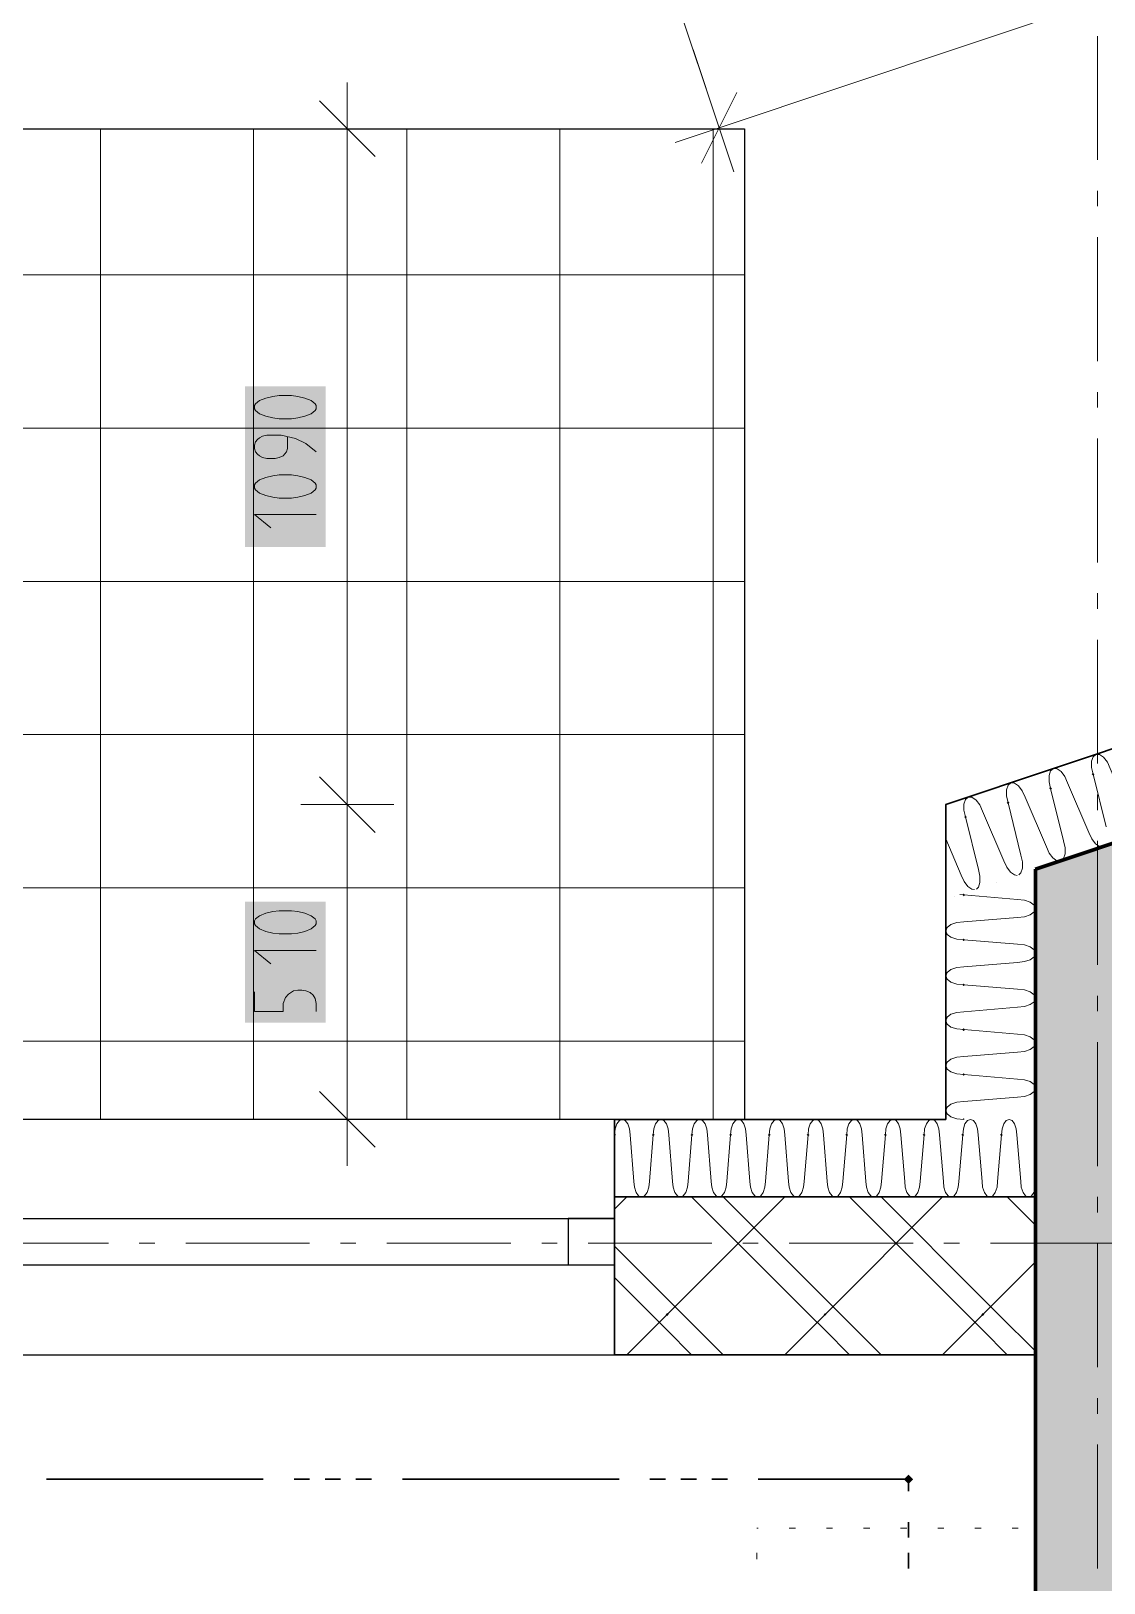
# Model space of a CAD drawing. Header units: millimetres. Extents: x 0 to 594, y 0 to 420.
# Drawn here: x 209.77 to 227.29, y 340.31 to 365.64 of the extents above; entities that cross this region are included whole.
import ezdxf

# ---------------------------------------------------------------- set-up
doc = ezdxf.new("R2010")
doc.units = ezdxf.units.MM
doc.header["$LTSCALE"] = 8
for name, color, linetype in [('PDF_Koty delkove', 7, 'Continuous'), ('PDF_Nabytek', 7, 'Continuous'), ('PDF_Obecne 0.25', 7, 'Continuous'), ('PDF_Okna', 7, 'Continuous'), ('PDF_Osy hlavni', 7, 'Continuous'), ('PDF_Pozarni useky', 7, 'Continuous'), ('PDF_Srafy', 7, 'Continuous'), ('PDF_Steny obvodove nosne', 7, 'Continuous'), ('PDF_Steny sendvic', 7, 'Continuous'), ('PDF_Zatepleni', 7, 'Continuous')]:
    doc.layers.add(name, color=color, linetype=linetype)

msp = doc.modelspace()

# ---------------------------------------------------------------- linework, layer by layer
at = {"layer": 'PDF_Koty delkove', "lineweight": 18}
for points in [[(254.139, 375.155), (250.496, 373.935), (248.957, 373.42), (248.338, 373.213), (233.239, 368.159), (221.009, 364.065)], [(219.098, 367.385), (219.817, 367.626), (220.78, 364.75)], [(220.29, 363.825), (221.009, 364.065), (220.581, 365.343)], [(214.933, 364.049), (214.933, 364.807)], [(221.296, 364.641), (220.722, 363.49)], [(220.768, 364.784), (221.009, 364.065), (221.25, 363.346)], [(215.388, 363.594), (214.478, 364.504)], [(215.692, 364.049), (214.933, 364.049), (214.175, 364.049)], [(214.933, 347.874), (214.933, 353.014), (214.933, 364.049)], [(213.72, 359.679), (213.602, 359.652), (213.501, 359.612), (213.433, 359.558), (213.417, 359.531), (213.417, 359.477), (213.433, 359.45), (213.501, 359.396), (213.602, 359.356), (213.72, 359.328), (213.82, 359.314), (214.023, 359.314), (214.124, 359.328), (214.242, 359.356), (214.343, 359.396), (214.411, 359.45), (214.428, 359.477), (214.428, 359.531), (214.411, 359.558), (214.343, 359.612), (214.242, 359.652), (214.124, 359.679), (214.023, 359.693)], [(214.023, 359.693), (213.82, 359.693), (213.72, 359.679)], [(214.428, 358.775), (214.259, 358.91), (214.09, 358.991), (213.855, 359.045), (213.618, 359.045), (213.551, 359.031), (213.501, 359.004), (213.467, 358.977), (213.433, 358.937), (213.417, 358.883), (213.417, 358.829), (213.433, 358.775), (213.467, 358.734), (213.501, 358.708), (213.551, 358.68), (213.618, 358.666), (213.754, 358.666), (213.82, 358.68), (213.888, 358.708), (213.939, 358.775), (213.956, 358.829), (213.956, 359.018)], [(214.428, 357.749), (213.417, 357.749), (213.686, 357.533)], [(215.388, 352.559), (214.478, 353.468)], [(215.692, 353.014), (214.933, 353.014), (214.175, 353.014)], [(214.023, 351.281), (213.82, 351.281), (213.72, 351.267), (213.602, 351.24), (213.501, 351.2), (213.433, 351.147), (213.417, 351.119), (213.417, 351.065), (213.433, 351.038), (213.501, 350.984), (213.602, 350.944), (213.72, 350.916), (213.82, 350.903), (214.023, 350.903), (214.124, 350.916), (214.242, 350.944), (214.343, 350.984), (214.411, 351.038), (214.428, 351.065), (214.428, 351.119), (214.411, 351.147), (214.343, 351.2), (214.242, 351.24), (214.124, 351.267)], [(214.124, 351.267), (214.023, 351.281)], [(214.428, 350.633), (213.417, 350.633), (213.686, 350.417)], [(213.417, 349.958), (213.417, 349.634), (213.888, 349.634), (213.888, 349.769), (213.922, 349.863), (213.973, 349.918), (214.057, 349.971), (214.124, 349.985), (214.191, 349.985), (214.259, 349.971), (214.326, 349.944), (214.376, 349.904), (214.411, 349.85), (214.428, 349.769), (214.428, 349.634)], [(215.388, 347.419), (214.478, 348.329)], [(215.692, 347.874), (214.933, 347.874), (214.175, 347.874)], [(214.933, 347.874), (214.933, 347.116)]]:
    msp.add_lwpolyline(points, dxfattribs=at)
msp.add_lwpolyline([(214.023, 358.397), (213.82, 358.397), (213.72, 358.383), (213.602, 358.356), (213.501, 358.316), (213.433, 358.262), (213.417, 358.235), (213.417, 358.181), (213.433, 358.154), (213.501, 358.1), (213.602, 358.06), (213.72, 358.032), (213.82, 358.018), (214.023, 358.018), (214.124, 358.032), (214.242, 358.06), (214.343, 358.1), (214.411, 358.154), (214.428, 358.181), (214.428, 358.235), (214.411, 358.262), (214.343, 358.316), (214.242, 358.356), (214.124, 358.383)], close=True, dxfattribs=at)
at = {"layer": 'PDF_Koty delkove', "color": 7, "lineweight": 18, "true_color": 0xffffff, "transparency": 33554559}
for points in [[(214.58, 357.219), (214.58, 359.844), (213.265, 357.219), (213.265, 359.844)], [(214.58, 349.455), (214.58, 351.432), (213.265, 349.455), (213.265, 351.432)]]:
    msp.add_solid(points, dxfattribs=at)
at = {"layer": 'PDF_Nabytek', "lineweight": 13}
for points in [[(221.625, 341.201), (221.625, 341.201)], [(221.647, 341.201), (221.625, 341.201)], [(221.625, 341.201), (221.625, 341.201)], [(222.254, 341.201), (222.153, 341.201)], [(222.86, 341.201), (222.759, 341.201)], [(223.467, 341.201), (223.366, 341.201)], [(224.073, 341.201), (223.972, 341.201)], [(224.68, 341.201), (224.579, 341.201)], [(225.287, 341.201), (225.185, 341.201)], [(225.893, 341.201), (225.792, 341.201)], [(226.174, 341.201), (226.174, 341.201)], [(226.174, 341.201), (226.174, 341.201)], [(221.625, 340.694), (221.625, 340.795)], [(226.174, 340.694), (226.174, 340.795)]]:
    msp.add_lwpolyline(points, dxfattribs=at)
at = {"layer": 'PDF_Obecne 0.25', "lineweight": 25}
for points in [[(194.165, 364.049), (221.423, 364.049)], [(221.423, 364.049), (221.423, 347.874)]]:
    msp.add_lwpolyline(points, dxfattribs=at)
at = {"layer": 'PDF_Okna', "lineweight": 25}
for points in [[(219.3, 347.874), (201.102, 347.874)], [(201.102, 346.256), (219.3, 346.256)], [(201.102, 345.498), (219.3, 345.498)], [(201.102, 344.032), (219.3, 344.032)]]:
    msp.add_lwpolyline(points, dxfattribs=at)
msp.add_lwpolyline([(219.3, 346.256), (218.541, 346.256), (218.541, 345.498), (219.3, 345.498)], close=True, dxfattribs=at)
at = {"layer": 'PDF_Osy hlavni', "lineweight": 18}
for points in [[(227.185, 363.541), (227.185, 365.563)], [(227.185, 362.783), (227.185, 363.036)], [(227.185, 360.256), (227.185, 362.278)], [(227.185, 359.497), (227.185, 359.75)], [(227.185, 356.97), (227.185, 358.992)], [(227.185, 356.212), (227.185, 356.465)], [(227.185, 353.684), (227.185, 355.706)], [(227.185, 352.926), (227.185, 353.179)], [(227.185, 350.399), (227.185, 352.421)], [(227.185, 349.641), (227.185, 349.893)], [(227.185, 347.113), (227.185, 349.135)], [(227.185, 346.355), (227.185, 346.608)], [(211.032, 345.852), (209.01, 345.852)], [(211.79, 345.852), (211.537, 345.852)], [(214.318, 345.852), (212.296, 345.852)], [(215.076, 345.852), (214.823, 345.852)], [(217.603, 345.852), (215.581, 345.852)], [(218.361, 345.852), (218.109, 345.852)], [(220.889, 345.852), (218.867, 345.852)], [(221.647, 345.852), (221.394, 345.852)], [(224.174, 345.852), (222.153, 345.852)], [(224.933, 345.852), (224.68, 345.852)], [(227.46, 345.852), (225.438, 345.852)], [(227.185, 343.827), (227.185, 345.849)], [(227.185, 343.069), (227.185, 343.322)], [(227.185, 340.542), (227.185, 342.564)]]:
    msp.add_lwpolyline(points, dxfattribs=at)
at = {"layer": 'PDF_Pozarni useky', "lineweight": 30}
for points in [[(213.559, 341.998), (210.021, 341.998)], [(214.318, 341.998), (214.065, 341.998)], [(214.823, 341.998), (214.57, 341.998)], [(215.329, 341.998), (215.076, 341.998)], [(219.372, 341.998), (215.834, 341.998)], [(220.131, 341.998), (219.878, 341.998)], [(220.636, 341.998), (220.383, 341.998)], [(221.142, 341.998), (220.889, 341.998)], [(224.102, 341.998), (221.647, 341.998)], [(224.102, 341.806), (224.102, 341.998)], [(224.102, 341.047), (224.102, 341.3)], [(224.102, 340.542), (224.102, 340.795)]]:
    msp.add_lwpolyline(points, dxfattribs=at)
at = {"layer": 'PDF_Pozarni useky', "lineweight": 30, "transparency": 33554559}
for points in [[(224.178, 341.998), (224.102, 341.922), (224.102, 342.073), (224.026, 341.998)], [(224.102, 341.922), (224.026, 341.998), (224.178, 341.998), (224.102, 342.073)]]:
    msp.add_solid(points, dxfattribs=at)
at = {"layer": 'PDF_Srafy', "lineweight": 9}
for points in [[(210.902, 364.049), (210.902, 361.663), (210.902, 356.659), (210.902, 351.655), (210.902, 347.874)], [(213.404, 364.049), (213.404, 359.161), (213.404, 354.157), (213.404, 349.153), (213.404, 347.874)], [(215.906, 364.049), (215.906, 361.663), (215.906, 356.659), (215.906, 351.655), (215.906, 347.874)], [(218.408, 364.049), (218.408, 359.161), (218.408, 354.157), (218.408, 349.153), (218.408, 347.874)], [(220.91, 364.049), (220.91, 361.663), (220.91, 356.659), (220.91, 351.655), (220.91, 347.874)], [(221.423, 361.663), (220.91, 361.663), (215.906, 361.663), (210.902, 361.663), (205.898, 361.663), (200.894, 361.663), (195.89, 361.663)], [(221.423, 359.161), (218.408, 359.161), (213.404, 359.161), (208.4, 359.161), (203.396, 359.161), (198.392, 359.161)], [(221.423, 356.659), (220.91, 356.659), (215.906, 356.659), (210.902, 356.659), (205.898, 356.659), (200.894, 356.659)], [(221.423, 354.157), (218.408, 354.157), (213.404, 354.157), (208.4, 354.157), (203.396, 354.157)], [(221.423, 351.655), (220.91, 351.655), (215.906, 351.655), (210.902, 351.655), (205.898, 351.655), (200.894, 351.655)], [(221.423, 349.153), (218.408, 349.153), (213.404, 349.153), (208.4, 349.153), (203.396, 349.153)]]:
    msp.add_lwpolyline(points, dxfattribs=at)
at = {"layer": 'PDF_Steny obvodove nosne', "lineweight": 70}
msp.add_lwpolyline([(226.174, 351.958), (226.174, 347.874), (226.174, 346.61), (226.174, 344.032), (226.174, 288.985), (226.174, 287.519), (226.174, 261.588), (226.174, 259.01), (228.196, 259.01), (228.196, 261.436), (228.196, 269.827), (228.196, 271.394), (228.196, 282.515), (228.196, 350.13), (228.196, 352.635)], close=True, dxfattribs=at)
at = {"layer": 'PDF_Steny obvodove nosne', "color": 9, "lineweight": 9, "true_color": 0xc0c0c0, "transparency": 33554559}
msp.add_solid([(226.174, 351.958), (226.174, 259.01), (228.196, 352.635), (228.196, 259.01)], dxfattribs=at)
at = {"layer": 'PDF_Steny sendvic', "lineweight": 9}
for points in [[(219.426, 347.874), (219.378, 347.855), (219.337, 347.8), (219.309, 347.718), (219.3, 347.621)], [(219.552, 347.621), (219.543, 347.718), (219.515, 347.8), (219.474, 347.855), (219.426, 347.874)], [(219.869, 346.863), (219.932, 347.621), (219.941, 347.718), (219.969, 347.8), (220.01, 347.855), (220.058, 347.874)], [(220.184, 347.621), (220.175, 347.718), (220.147, 347.8), (220.106, 347.855), (220.058, 347.874)], [(220.501, 346.863), (220.563, 347.621), (220.573, 347.718), (220.6, 347.8), (220.641, 347.855), (220.69, 347.874)], [(220.816, 347.621), (220.807, 347.718), (220.779, 347.8), (220.738, 347.855), (220.69, 347.874)], [(221.133, 346.863), (221.195, 347.621), (221.205, 347.718), (221.232, 347.8), (221.273, 347.855), (221.322, 347.874)], [(221.448, 347.621), (221.438, 347.718), (221.411, 347.8), (221.37, 347.855), (221.322, 347.874)], [(221.837, 347.718), (221.827, 347.621)], [(221.954, 347.874), (221.905, 347.855), (221.864, 347.8), (221.837, 347.718)], [(222.08, 347.621), (222.07, 347.718), (222.043, 347.8), (222.002, 347.855), (221.954, 347.874)], [(222.585, 347.874), (222.537, 347.855), (222.496, 347.8), (222.469, 347.718), (222.459, 347.621)], [(222.712, 347.621), (222.702, 347.718), (222.675, 347.8), (222.634, 347.855), (222.585, 347.874)], [(223.217, 347.874), (223.169, 347.855), (223.128, 347.8), (223.1, 347.718), (223.091, 347.621)], [(223.344, 347.621), (223.334, 347.718), (223.307, 347.8), (223.266, 347.855), (223.217, 347.874)], [(223.849, 347.874), (223.801, 347.855), (223.76, 347.8), (223.732, 347.718), (223.723, 347.621)], [(223.975, 347.621), (223.966, 347.718), (223.938, 347.8), (223.897, 347.855), (223.849, 347.874)], [(224.481, 347.874), (224.433, 347.855), (224.392, 347.8), (224.364, 347.718), (224.355, 347.621)], [(224.607, 347.621), (224.598, 347.718), (224.57, 347.8), (224.529, 347.855), (224.481, 347.874)], [(225.113, 347.874), (225.064, 347.855), (225.023, 347.8), (224.996, 347.718), (224.986, 347.621)], [(225.239, 347.621), (225.23, 347.718), (225.202, 347.8), (225.161, 347.855), (225.113, 347.874)], [(225.793, 347.855), (225.745, 347.874), (225.696, 347.855), (225.655, 347.8), (225.628, 347.718), (225.618, 347.621)], [(225.871, 347.621), (225.861, 347.718), (225.834, 347.8), (225.793, 347.855)], [(219.552, 347.621), (219.615, 346.863), (219.625, 346.766), (219.652, 346.683), (219.693, 346.628), (219.729, 346.61)], [(220.184, 347.621), (220.247, 346.863), (220.257, 346.766), (220.284, 346.683), (220.325, 346.628), (220.361, 346.61)], [(220.816, 347.621), (220.879, 346.863), (220.888, 346.766), (220.916, 346.683), (220.957, 346.628), (220.992, 346.61)], [(221.448, 347.621), (221.511, 346.863), (221.52, 346.766), (221.548, 346.683), (221.589, 346.628), (221.624, 346.61)], [(221.765, 346.863), (221.827, 347.621)], [(222.08, 347.621), (222.142, 346.863), (222.152, 346.766), (222.18, 346.683), (222.221, 346.628), (222.256, 346.61)], [(222.396, 346.863), (222.459, 347.621)], [(222.712, 347.621), (222.774, 346.863)], [(223.028, 346.863), (223.091, 347.621)], [(223.344, 347.621), (223.406, 346.863)], [(223.66, 346.863), (223.723, 347.621)], [(223.975, 347.621), (224.038, 346.863)], [(224.292, 346.863), (224.355, 347.621)], [(224.607, 347.621), (224.67, 346.863)], [(224.924, 346.863), (224.986, 347.621)], [(225.239, 347.621), (225.302, 346.863)], [(225.556, 346.863), (225.618, 347.621)], [(225.871, 347.621), (225.934, 346.863)], [(219.755, 346.61), (219.791, 346.628), (219.832, 346.683), (219.859, 346.766), (219.869, 346.863)], [(219.869, 346.863), (219.869, 346.863)], [(220.387, 346.61), (220.422, 346.628), (220.464, 346.683), (220.491, 346.766), (220.501, 346.863)], [(220.501, 346.863), (220.501, 346.863)], [(221.019, 346.61), (221.054, 346.628), (221.096, 346.683), (221.123, 346.766), (221.133, 346.863)], [(221.133, 346.863), (221.133, 346.863)], [(221.651, 346.61), (221.686, 346.628), (221.727, 346.683), (221.755, 346.766), (221.765, 346.863)], [(221.765, 346.863), (221.765, 346.863)], [(222.283, 346.61), (222.318, 346.628), (222.359, 346.683), (222.387, 346.766), (222.396, 346.863)], [(222.396, 346.863), (222.396, 346.863)], [(222.774, 346.863), (222.784, 346.766), (222.811, 346.683), (222.853, 346.628), (222.888, 346.61)], [(222.915, 346.61), (222.95, 346.628), (222.991, 346.683), (223.019, 346.766)], [(223.019, 346.766), (223.028, 346.863)], [(223.028, 346.863), (223.028, 346.863)], [(223.406, 346.863), (223.416, 346.766), (223.443, 346.683), (223.485, 346.628), (223.52, 346.61)], [(223.546, 346.61), (223.582, 346.628), (223.623, 346.683), (223.65, 346.766), (223.66, 346.863)], [(223.66, 346.863), (223.66, 346.863)], [(224.038, 346.863), (224.048, 346.766), (224.075, 346.683), (224.116, 346.628), (224.152, 346.61)], [(224.178, 346.61), (224.214, 346.628), (224.255, 346.683), (224.282, 346.766), (224.292, 346.863)], [(224.292, 346.863), (224.292, 346.863)], [(224.67, 346.863), (224.68, 346.766), (224.707, 346.683), (224.748, 346.628), (224.784, 346.61)], [(224.81, 346.61), (224.845, 346.628), (224.887, 346.683), (224.914, 346.766), (224.924, 346.863)], [(224.924, 346.863), (224.924, 346.863)], [(225.302, 346.863), (225.311, 346.766), (225.339, 346.683), (225.38, 346.628), (225.415, 346.61)], [(225.442, 346.61), (225.477, 346.628), (225.518, 346.683), (225.546, 346.766), (225.556, 346.863)], [(225.556, 346.863), (225.556, 346.863)], [(225.934, 346.863), (225.943, 346.766), (225.971, 346.683), (226.012, 346.628), (226.047, 346.61)], [(226.074, 346.61), (226.109, 346.628), (226.15, 346.683), (226.174, 346.755)], [(219.3, 346.408), (219.502, 346.61)], [(219.502, 344.032), (220.159, 344.689), (222.08, 346.61)], [(223.136, 344.032), (222.737, 344.431), (222.479, 344.689), (220.558, 346.61)], [(223.652, 344.032), (222.995, 344.689), (222.737, 344.947), (221.074, 346.61)], [(222.08, 344.032), (222.737, 344.689), (224.658, 346.61)], [(225.714, 344.032), (225.315, 344.431), (225.057, 344.689), (223.136, 346.61)], [(226.174, 344.088), (225.573, 344.689), (225.315, 344.947), (223.652, 346.61)], [(226.174, 346.15), (225.714, 346.61)], [(221.074, 344.032), (220.417, 344.689), (220.159, 344.947), (219.3, 345.806)], [(224.658, 344.032), (225.315, 344.689), (226.174, 345.549)], [(220.558, 344.032), (220.159, 344.431), (219.901, 344.689), (219.3, 345.291)]]:
    msp.add_lwpolyline(points, dxfattribs=at)
at = {"layer": 'PDF_Steny sendvic', "lineweight": 30}
for points in [[(224.708, 347.874), (219.3, 347.874), (219.3, 346.61), (226.174, 346.61), (226.174, 347.874)], [(219.3, 346.61), (226.174, 346.61), (226.174, 344.032), (226.124, 344.032), (219.3, 344.032), (219.3, 345.498), (219.3, 346.256), (219.3, 346.61)]]:
    msp.add_lwpolyline(points, dxfattribs=at)
at = {"layer": 'PDF_Steny sendvic', "lineweight": 9, "transparency": 33554559}
for points in [[(219.3, 347.644), (219.322, 347.621), (219.3, 347.598)], [(219.932, 347.598), (219.909, 347.621), (219.954, 347.621), (219.932, 347.644)], [(220.563, 347.598), (220.541, 347.621), (220.586, 347.621), (220.563, 347.644)], [(221.195, 347.598), (221.173, 347.621), (221.218, 347.621), (221.195, 347.644)], [(221.827, 347.598), (221.804, 347.621), (221.85, 347.621), (221.827, 347.644)], [(222.459, 347.598), (222.436, 347.621), (222.482, 347.621), (222.459, 347.644)], [(223.091, 347.598), (223.068, 347.621), (223.114, 347.621), (223.091, 347.644)], [(223.723, 347.598), (223.7, 347.621), (223.745, 347.621), (223.723, 347.644)], [(224.355, 347.598), (224.332, 347.621), (224.377, 347.621), (224.355, 347.644)], [(224.986, 347.598), (224.964, 347.621), (225.009, 347.621), (224.986, 347.644)], [(225.618, 347.598), (225.596, 347.621), (225.641, 347.621), (225.618, 347.644)], [(220.159, 344.666), (220.136, 344.689), (220.182, 344.689), (220.159, 344.712)], [(222.737, 344.666), (222.714, 344.689), (222.76, 344.689), (222.737, 344.712)], [(225.315, 344.666), (225.292, 344.689), (225.338, 344.689), (225.315, 344.712)]]:
    msp.add_solid(points, dxfattribs=at)
at = {"layer": 'PDF_Zatepleni', "lineweight": 30}
for points in [[(228.196, 354.181), (224.708, 353.014), (224.708, 351.468)], [(226.174, 347.874), (226.174, 351.958), (228.196, 352.635), (228.196, 352.848)], [(224.708, 351.468), (224.708, 347.874)]]:
    msp.add_lwpolyline(points, dxfattribs=at)
at = {"layer": 'PDF_Zatepleni', "lineweight": 9}
for points in [[(227.327, 352.653), (227.116, 353.51), (227.091, 353.62), (227.091, 353.721), (227.116, 353.796), (227.162, 353.835)], [(227.96, 352.557), (227.915, 352.563), (227.849, 352.609), (227.789, 352.689), (227.742, 352.793), (227.394, 353.604), (227.348, 353.706), (227.288, 353.787), (227.222, 353.832), (227.163, 353.835)], [(226.6, 352.101), (226.632, 352.134), (226.657, 352.209), (226.657, 352.31), (226.632, 352.421), (226.421, 353.278), (226.396, 353.388), (226.396, 353.488), (226.421, 353.563), (226.467, 353.602)], [(227.265, 352.324), (227.22, 352.331), (227.154, 352.376), (227.094, 352.457), (227.047, 352.56), (226.699, 353.371), (226.653, 353.474), (226.593, 353.554), (226.527, 353.599), (226.467, 353.602)], [(225.905, 351.868), (225.937, 351.901), (225.962, 351.977), (225.962, 352.078), (225.937, 352.188), (225.726, 353.045), (225.701, 353.155), (225.701, 353.255), (225.726, 353.331), (225.772, 353.369)], [(226.57, 352.091), (226.525, 352.098), (226.459, 352.143), (226.399, 352.224), (226.352, 352.327), (226.004, 353.138), (225.958, 353.241), (225.898, 353.321), (225.832, 353.366), (225.772, 353.37)], [(225.209, 351.636), (225.242, 351.668), (225.267, 351.744), (225.267, 351.845), (225.242, 351.955), (225.031, 352.812), (225.006, 352.922), (225.006, 353.023), (225.031, 353.098), (225.077, 353.137)], [(225.875, 351.858), (225.83, 351.865), (225.764, 351.911), (225.704, 351.991), (225.657, 352.094), (225.309, 352.905), (225.263, 353.008), (225.203, 353.088), (225.137, 353.134), (225.077, 353.137)], [(224.708, 352.453), (224.962, 351.862), (225.009, 351.758), (225.069, 351.678), (225.135, 351.633), (225.18, 351.626)], [(226.632, 352.421), (226.632, 352.421)], [(225.937, 352.188), (225.937, 352.188)], [(226.238, 351.98), (226.237, 351.98)], [(226.237, 351.98), (226.237, 351.979)], [(226.933, 352.212), (226.932, 352.212)], [(226.933, 352.212), (226.933, 352.212)], [(225.242, 351.955), (225.242, 351.955)], [(225.543, 351.747), (225.542, 351.747)], [(225.542, 351.747), (225.542, 351.747)], [(224.847, 351.514), (224.847, 351.514)], [(224.847, 351.514), (224.847, 351.514)], [(225.881, 351.466), (225.002, 351.539), (224.939, 351.545)], [(225.881, 351.466), (225.881, 351.466)], [(226.174, 351.334), (226.153, 351.375), (226.089, 351.423), (225.994, 351.455), (225.881, 351.466)], [(226.174, 351.303), (226.153, 351.262), (226.089, 351.214), (225.994, 351.183), (225.881, 351.171), (225.002, 351.099), (224.889, 351.088), (224.794, 351.056), (224.731, 351.008), (224.708, 350.952)], [(225.881, 350.733), (225.002, 350.806), (224.889, 350.817), (224.794, 350.848), (224.731, 350.896), (224.708, 350.952)], [(225.881, 350.733), (225.881, 350.733)], [(226.153, 350.642), (226.089, 350.69), (225.994, 350.722), (225.881, 350.733)], [(226.174, 350.57), (226.153, 350.529), (226.089, 350.481), (225.994, 350.45), (225.881, 350.438), (225.002, 350.366), (224.889, 350.355), (224.794, 350.323), (224.731, 350.275), (224.708, 350.219)], [(226.174, 350.601), (226.153, 350.642)], [(226.174, 349.868), (226.153, 349.909), (226.089, 349.957), (225.994, 349.989), (225.881, 350), (225.002, 350.073), (224.889, 350.084), (224.794, 350.116), (224.731, 350.163), (224.708, 350.219)], [(225.881, 350), (225.881, 350)], [(226.174, 349.837), (226.153, 349.796), (226.089, 349.749), (225.994, 349.717), (225.881, 349.705), (225.002, 349.633), (224.889, 349.622), (224.794, 349.59), (224.731, 349.542), (224.708, 349.486)], [(226.174, 349.135), (226.153, 349.176), (226.089, 349.224), (225.994, 349.256), (225.881, 349.267), (225.002, 349.34), (224.889, 349.351), (224.794, 349.383), (224.731, 349.43), (224.708, 349.486)], [(225.881, 349.267), (225.881, 349.267)], [(226.174, 349.104), (226.153, 349.063), (226.089, 349.016), (225.994, 348.984), (225.881, 348.972), (225.002, 348.9), (224.889, 348.889), (224.794, 348.857), (224.731, 348.809), (224.708, 348.753)], [(226.174, 348.402), (226.153, 348.443), (226.089, 348.491), (225.994, 348.523), (225.881, 348.534), (225.002, 348.607), (224.889, 348.618), (224.794, 348.65), (224.731, 348.697), (224.708, 348.753)], [(225.881, 348.534), (225.881, 348.534)], [(226.174, 348.371), (226.153, 348.33), (226.089, 348.283), (225.994, 348.251), (225.881, 348.239), (225.002, 348.167), (224.889, 348.156), (224.794, 348.124), (224.731, 348.076), (224.708, 348.02)], [(224.708, 348.02), (224.731, 347.964), (224.794, 347.917), (224.889, 347.885), (225.002, 347.874)]]:
    msp.add_lwpolyline(points, dxfattribs=at)
at = {"layer": 'PDF_Zatepleni', "lineweight": 9, "transparency": 33554559}
for points in [[(227.116, 353.488), (227.093, 353.51), (227.139, 353.51), (227.116, 353.533)], [(226.421, 353.255), (226.398, 353.278), (226.444, 353.278), (226.421, 353.301)], [(225.726, 353.022), (225.703, 353.045), (225.749, 353.045), (225.726, 353.068)], [(225.031, 352.79), (225.008, 352.812), (225.054, 352.812), (225.031, 352.835)], [(225.002, 351.516), (224.979, 351.539), (225.024, 351.539), (225.002, 351.561)], [(225.002, 350.783), (224.979, 350.806), (225.024, 350.806), (225.002, 350.828)], [(225.002, 350.05), (224.979, 350.073), (225.024, 350.073), (225.002, 350.095)], [(225.002, 349.317), (224.979, 349.34), (225.024, 349.34), (225.002, 349.362)], [(225.002, 348.584), (224.979, 348.607), (225.024, 348.607), (225.002, 348.629)], [(224.979, 347.874), (225.002, 347.896), (225.024, 347.874)]]:
    msp.add_solid(points, dxfattribs=at)

doc.saveas('drawing.dxf')
